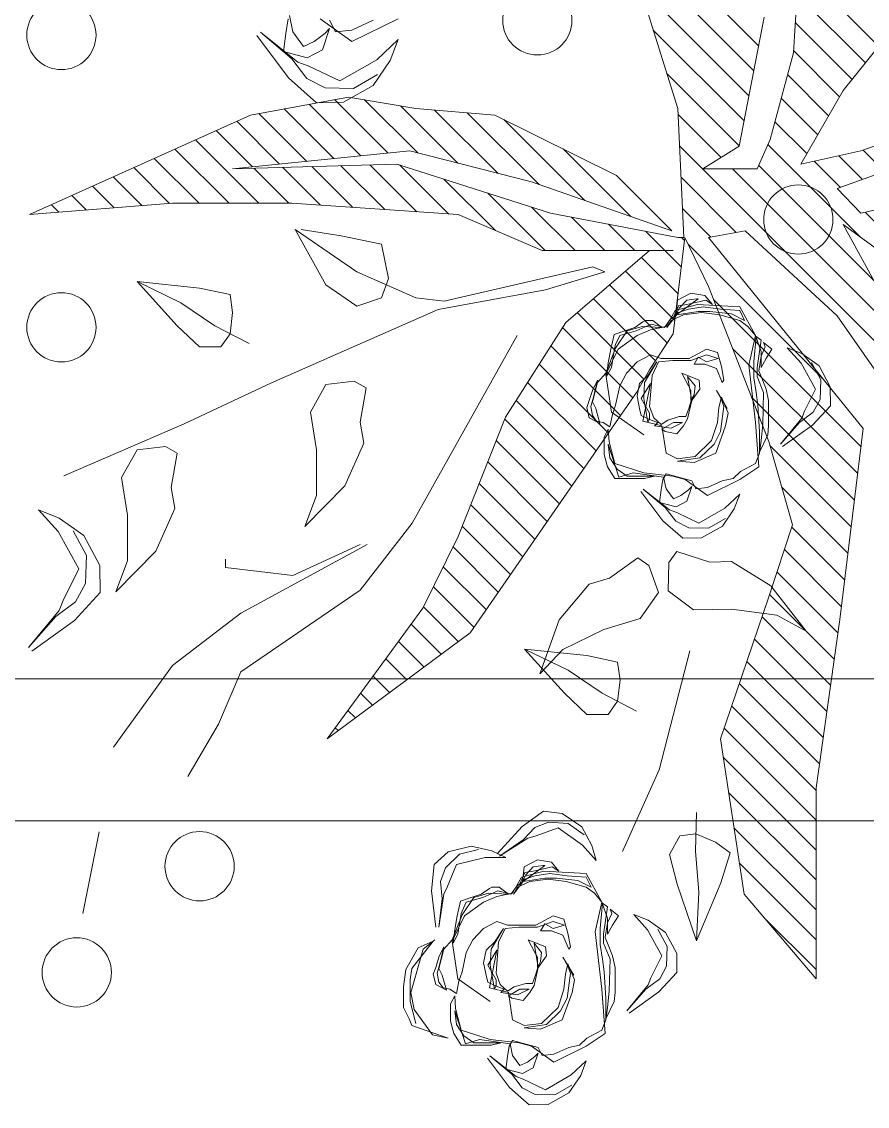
# Model space of a CAD drawing. Header units: millimetres. Extents: x -122165 to 59500, y -31598 to 53500.
# Drawn here: x 16798.2 to 17006.5, y 23929.6 to 24196.8 of the extents above; entities that cross this region are included whole.
import ezdxf

# ---------------------------------------------------------------- set-up
doc = ezdxf.new("R2010")
doc.units = ezdxf.units.MM
doc.header["$MEASUREMENT"] = 0
for name, color, linetype, lineweight in [('ARC_A_ R.C.C', 162, 'Continuous', 40), ('ARC_A_R.C.C. Hatch', 8, 'Continuous', 5), ('I_FUR', 7, 'Continuous', 18), ('Lan_Planter', 74, 'Continuous', 13)]:
    doc.layers.add(name, color=color, linetype=linetype, lineweight=lineweight)

# ---------------------------------------------------------------- blocks, each defined once
blk = doc.blocks.new('ARC$1$Existing Layout$0$col gf 180116')
at = {"layer": 'ARC_A_R.C.C. Hatch'}
h = blk.add_hatch(color=256, dxfattribs=at)
h.dxf.hatch_style = 1
h.paths.add_polyline_path([(201.73999, 26.78621), (202.64, 26.78621), (202.64, 26.48621), (201.73999, 26.48621)])
edge = h.paths.add_edge_path()
edge.add_line((216.33999, 22.98621), (216.13999, 22.98621))
edge.add_line((216.13999, 22.98621), (216.13999, 25.58621))
edge.add_line((216.13999, 25.58621), (218.33999, 25.58621))
edge.add_line((218.33999, 25.58621), (218.33999, 22.98621))
edge.add_line((218.33999, 22.98621), (218.03999, 22.98621))
h.paths.add_polyline_path([(207.13999, 25.88621), (207.43999, 25.88621), (207.43999, 26.78621), (207.13999, 26.78621)])
h.paths.add_polyline_path([(208.03999, 20.48621), (208.03999, 20.78621), (207.13999, 20.78621), (207.13999, 20.48621)])
h.paths.add_polyline_path([(202.63999, 32.78621), (202.63999, 32.48621), (201.73999, 32.48621), (201.73999, 32.78621)])
h.paths.add_polyline_path([(191.23999, 20.48621), (191.23999, 20.78621), (190.33999, 20.78621), (190.33999, 20.48621)])
h.paths.add_polyline_path([(184.03999, 20.48621), (184.03999, 20.78621), (183.13999, 20.78621), (183.13999, 20.48621)])
h.paths.add_polyline_path([(220.63999, 14.18621), (220.33999, 14.18621), (220.33999, 13.28621), (220.63999, 13.28621)])
h.paths.add_polyline_path([(220.63999, 20.48621), (220.63999, 20.78621), (219.73999, 20.78621), (219.73999, 20.48621)])
h.paths.add_polyline_path([(220.63999, 25.28621), (220.63999, 25.58621), (219.73999, 25.58621), (219.73999, 25.28621)])
h.paths.add_polyline_path([(220.63999, 32.78621), (220.63999, 32.48621), (219.73999, 32.48621), (219.73999, 32.78621)])
h.paths.add_polyline_path([(220.33999, 37.28621), (220.63999, 37.28621), (220.63999, 38.18621), (220.33999, 38.18621)])
h.paths.add_polyline_path([(201.13999, 43.28621), (201.43999, 43.28621), (201.43999, 44.18621), (201.13999, 44.18621)])
h.paths.add_polyline_path([(196.33999, 43.28621), (196.63999, 43.28621), (196.63999, 44.18621), (196.33999, 44.18621)])
h.paths.add_polyline_path([(190.33999, 43.28621), (190.63999, 43.28621), (190.63999, 44.18621), (190.33999, 44.18621)])
h.paths.add_polyline_path([(207.13999, 43.28621), (207.43999, 43.28621), (207.43999, 44.18621), (207.13999, 44.18621)])
h.paths.add_polyline_path([(220.63999, 56.78621), (220.33999, 56.78621), (220.33999, 55.88621), (220.63999, 55.88621)])
h.paths.add_polyline_path([(220.33999, 50.78621), (220.63999, 50.78621), (220.63999, 49.88621), (220.33999, 49.88621)])
h.paths.add_polyline_path([(226.33999, 50.78621), (226.63999, 50.78621), (226.63999, 49.88621), (226.33999, 49.88621)])
h.paths.add_polyline_path([(220.33999, 43.28621), (220.63999, 43.28621), (220.63999, 44.18621), (220.33999, 44.18621)])
h.paths.add_polyline_path([(232.63999, 44.18621), (232.63999, 43.88621), (231.73999, 43.88621), (231.73999, 44.18621)])
h.paths.add_polyline_path([(232.63999, 50.48621), (232.63999, 50.78621), (231.73999, 50.78621), (231.73999, 50.48621)])
h.paths.add_polyline_path([(232.63999, 55.88621), (232.63999, 56.18621), (231.73999, 56.18621), (231.73999, 55.88621)])
h.paths.add_polyline_path([(213.13999, 43.28621), (213.43999, 43.28621), (213.43999, 44.18621), (213.13999, 44.18621)])
h.paths.add_polyline_path([(226.63999, 7.88621), (226.63999, 8.18621), (225.73999, 8.18621), (225.73999, 7.88621)])
h.paths.add_polyline_path([(226.63999, 13.28621), (226.63999, 13.58621), (225.73999, 13.58621), (225.73999, 13.28621)])
h.paths.add_polyline_path([(201.73999, 20.78621), (201.73999, 20.48621), (202.63999, 20.48621), (202.63999, 20.78621)])
h.paths.add_polyline_path([(184.03999, 25.88621), (184.03999, 26.18621), (183.13999, 26.18621), (183.13999, 25.88621)])
h.paths.add_polyline_path([(183.13999, 14.18621), (183.13999, 13.88621), (184.03999, 13.88621), (184.03999, 14.18621)])
h.paths.add_polyline_path([(202.63999, 13.88621), (202.63999, 14.18621), (201.73999, 14.18621), (201.73999, 13.88621)])
h.paths.add_polyline_path([(196.33999, 13.28621), (196.63999, 13.28621), (196.63999, 14.18621), (196.33999, 14.18621)])
h.paths.add_polyline_path([(190.33999, 13.28621), (190.63999, 13.28621), (190.63999, 14.18621), (190.33999, 14.18621)])
h.paths.add_polyline_path([(196.33999, 25.88621), (196.63999, 25.88621), (196.63999, 26.78621), (196.33999, 26.78621)])
h.paths.add_polyline_path([(190.33999, 25.88621), (190.63999, 25.88621), (190.63999, 26.78621), (190.33999, 26.78621)])
h.paths.add_polyline_path([(214.03999, 13.28621), (214.03999, 13.58621), (213.13999, 13.58621), (213.13999, 13.28621)])
h.paths.add_polyline_path([(213.13999, 20.78621), (213.13999, 20.48621), (214.03999, 20.48621), (214.03999, 20.78621)])
h.paths.add_polyline_path([(213.43999, 26.78621), (213.13999, 26.78621), (213.13999, 25.88621), (213.43999, 25.88621)])
h.paths.add_polyline_path([(214.03999, 32.78621), (214.03999, 32.48621), (213.13999, 32.48621), (213.13999, 32.78621)])
h.paths.add_polyline_path([(214.03999, 7.88621), (214.03999, 8.18621), (213.13999, 8.18621), (213.13999, 7.88621)])
h.paths.add_polyline_path([(226.63999, 20.48621), (226.63999, 20.78621), (225.73999, 20.78621), (225.73999, 20.48621)])
h.paths.add_polyline_path([(226.63999, 25.28621), (226.63999, 25.58621), (225.73999, 25.58621), (225.73999, 25.28621)])
h.paths.add_polyline_path([(226.63999, 32.78621), (226.63999, 32.48621), (225.73999, 32.48621), (225.73999, 32.78621)])
h.paths.add_polyline_path([(226.63999, 37.28621), (226.63999, 37.58621), (225.73999, 37.58621), (225.73999, 37.28621)])
h.paths.add_polyline_path([(225.73999, 44.18621), (225.73999, 43.88621), (226.63999, 43.88621), (226.63999, 44.18621)])
h.paths.add_polyline_path([(226.63999, 56.78621), (226.33999, 56.78621), (226.33999, 55.88621), (226.63999, 55.88621)])
h.paths.add_polyline_path([(214.03999, 55.88621), (214.03999, 56.18621), (213.13999, 56.18621), (213.13999, 55.88621)])
h.paths.add_polyline_path([(213.13999, 37.28621), (213.43999, 37.28621), (213.43999, 38.18621), (213.13999, 38.18621)])
h.paths.add_polyline_path([(214.03999, 50.78621), (213.73999, 50.78621), (213.73999, 49.88621), (214.03999, 49.88621)])
h.paths.add_polyline_path([(207.13999, 37.28621), (207.43999, 37.28621), (207.43999, 38.18621), (207.13999, 38.18621)])
h.paths.add_polyline_path([(207.13999, 49.88621), (207.43999, 49.88621), (207.43999, 50.78621), (207.13999, 50.78621)])
h.paths.add_polyline_path([(183.13999, 50.18621), (183.13999, 49.88621), (184.03999, 49.88621), (184.03999, 50.18621)])
h.paths.add_polyline_path([(183.13999, 38.18621), (183.13999, 37.88621), (184.03999, 37.88621), (184.03999, 38.18621)])
h.paths.add_polyline_path([(201.73999, 37.58621), (201.73999, 37.28621), (202.63999, 37.28621), (202.63999, 37.58621)])
h.paths.add_polyline_path([(196.33999, 37.28621), (196.63999, 37.28621), (196.63999, 38.18621), (196.33999, 38.18621)])
h.paths.add_polyline_path([(190.33999, 37.28621), (190.63999, 37.28621), (190.63999, 38.18621), (190.33999, 38.18621)])
h.paths.add_polyline_path([(201.13999, 49.88621), (201.43999, 49.88621), (201.43999, 50.78621), (201.13999, 50.78621)])
h.paths.add_polyline_path([(196.33999, 49.88621), (196.63999, 49.88621), (196.63999, 50.78621), (196.33999, 50.78621)])
h.paths.add_polyline_path([(190.33999, 49.88621), (190.63999, 49.88621), (190.63999, 50.78621), (190.33999, 50.78621)])
h.paths.add_polyline_path([(220.63999, 8.18621), (220.33999, 8.18621), (220.33999, 7.28621), (220.63999, 7.28621)])
h.paths.add_polyline_path([(195.73999, 20.48621), (195.73999, 20.78621), (196.63999, 20.78621), (196.63999, 20.48621)])
h.paths.add_polyline_path([(183.13999, 43.58621), (183.13999, 43.28621), (184.03999, 43.28621), (184.03999, 43.58621)])
blk = doc.blocks.new('ARC')
at = {"layer": 'ARC_A_ R.C.C', "extrusion": (4.48937e-09, -4.26518e-20, 1), "xscale": 999.9941761349517, "yscale": 999.9941761349517, "zscale": 999.9941761349517}
blk.add_blockref('ARC$1$Existing Layout$0$col gf 180116', (-183138.93, -13286.14, -0.89), dxfattribs=at)
blk = doc.blocks.new('b-85')
at = {"color": 30, "true_color": 0xef731a}
for p, q in [((-280.13, 497.77), (-260.24, 470.01)), ((-277.85, 499.82), (-257.81, 482.2)), ((-253.83, 480.08), (-277.85, 499.82)), ((-188.4, 493.44), (-202.63, 480.59)), ((-193.82, 479.98), (-188.4, 493.44)), ((-257.81, 482.2), (-248.29, 469.37)), ((-247.29, 477.42), (-253.83, 480.08)), ((-202.63, 480.59), (-226.82, 467.33)), ((-205.21, 463.99), (-193.82, 479.98)), ((-226.82, 467.33), (-247.29, 477.42)), ((-260.24, 470.01), (-242.19, 453.45)), ((-248.29, 469.37), (-236.35, 463.01)), ((-218.15, 462.3), (-202.21, 470.97)), ((-450.62, 464.74), (-397.61, 454)), ((-236.35, 463.01), (-218.15, 462.3)), ((-224.7, 453.53), (-205.21, 463.99)), ((-242.19, 453.45), (-224.7, 453.53)), ((67.86, 355.84), (79.52, 292.19)), ((119.46, 351.6), (92.09, 331.18)), ((102.28, 324.97), (121.56, 349.36)), ((121.56, 349.36), (104.33, 328.99)), ((92.09, 331.18), (75.88, 312.82)), ((104.97, 319.03), (109.21, 334.37)), ((109.21, 334.37), (120.87, 332.83)), ((120.87, 332.83), (130.42, 331.3)), ((104.33, 328.99), (91.68, 319.23)), ((99.74, 318.38), (102.28, 324.97)), ((121.93, 328.23), (112.39, 321.33)), ((132.54, 330.53), (121.93, 328.23)), ((91.68, 319.23), (85.55, 307.17)), ((90.05, 297.72), (99.74, 318.38)), ((110.27, 309.06), (104.97, 319.03)), ((112.39, 321.33), (115.57, 314.43)), ((75.88, 312.82), (76.3, 295.33)), ((115.57, 314.43), (120.87, 307.53)), ((115.57, 289.89), (130.42, 310.59)), ((85.55, 307.17), (85.19, 288.95)), ((124.05, 304.46), (110.27, 309.06)), ((120.87, 307.53), (124.05, 304.46)), ((129.36, 304.46), (121.93, 300.62)), ((103.77, 273.79), (90.05, 297.72)), ((121.93, 300.62), (122.99, 289.89)), ((79.52, 292.19), (72.1, 248.48)), ((76.3, 295.33), (87.12, 276.04)), ((85.19, 288.95), (94.16, 273.19)), ((130.42, 259.98), (115.57, 289.89)), ((122.99, 289.89), (129.36, 276.08)), ((87.12, 276.04), (103.33, 264.96)), ((116.89, 259.81), (103.77, 273.79)), ((103.33, 264.96), (116.89, 259.81)), ((-518.91, 252.69), (-511.48, 256.45)), ((-511.48, 256.45), (-498.12, 256.45)), ((-498.12, 256.45), (-486.99, 254.84)), ((-486.99, 254.84), (-472.89, 246.79)), ((-531.52, 227.46), (-523.36, 251.08)), ((-512.97, 249.47), (-529.3, 237.66)), ((-523.36, 251.08), (-518.91, 252.69)), ((-507.77, 252.16), (-521.88, 248.4)), ((-501.84, 251.62), (-512.97, 249.47)), ((-493.67, 252.16), (-507.77, 252.16)), ((-473.63, 243.57), (-501.84, 251.62)), ((-486.25, 251.08), (-493.67, 252.16)), ((-468.44, 237.13), (-486.25, 251.08)), ((-472.89, 246.79), (-468.44, 237.13)), ((72.1, 248.48), (67.86, 197.09)), ((-467.69, 236.05), (-473.63, 243.57)), ((-529.3, 237.66), (-531.52, 227.46)), ((-500.35, 228.54), (-496.64, 235.52)), ((-495.16, 233.37), (-498.87, 230.68)), ((-496.64, 235.52), (-489.96, 237.13)), ((-489.22, 234.44), (-495.16, 233.37)), ((-486.25, 233.37), (-490.7, 231.22)), ((-489.96, 237.13), (-485.51, 235.52)), ((-483.28, 232.83), (-489.22, 234.44)), ((-473.63, 230.15), (-486.25, 233.37)), ((-485.51, 235.52), (-478.83, 233.37)), ((-472.15, 230.15), (-483.28, 232.83)), ((-478.83, 233.37), (-472.15, 230.15)), ((-459.53, 235.52), (-435.78, 238.2)), ((-459.53, 233.37), (-440.97, 231.22)), ((-438.01, 230.15), (-459.53, 233.37)), ((-435.78, 238.2), (-418.71, 236.59)), ((-418.71, 236.59), (-410.54, 227.46)), ((-520.39, 225.85), (-528.55, 223.7)), ((-509.26, 225.85), (-520.39, 225.85)), ((-504.06, 223.17), (-509.26, 225.85)), ((-499.61, 226.39), (-502.58, 222.09)), ((-490.7, 231.22), (-500.35, 228.54)), ((-498.87, 230.68), (-499.61, 226.39)), ((-467.69, 224.78), (-473.63, 230.15)), ((-440.97, 231.22), (-429.84, 232.29)), ((-433.55, 228), (-438.01, 230.15)), ((-418.71, 222.09), (-433.55, 228)), ((-429.84, 232.29), (-420.94, 229.07)), ((-420.94, 229.07), (-412.03, 219.95)), ((-410.54, 227.46), (-406.83, 212.43)), ((-528.55, 223.7), (-535.98, 218.87)), ((-535.98, 218.87), (-535.98, 212.43)), ((-513.71, 223.17), (-535.23, 216.19)), ((-532.27, 200.08), (-526.33, 218.87)), ((-530.04, 217.26), (-522.62, 222.09)), ((-526.33, 218.87), (-518.16, 221.02)), ((-522.62, 222.09), (-513.71, 223.17)), ((-518.16, 221.02), (-512.23, 222.63)), ((-512.23, 222.63), (-504.06, 223.17)), ((-507.77, 200.08), (-492.93, 221.02)), ((-502.58, 222.09), (-494.41, 220.48)), ((-494.41, 220.48), (-488.48, 218.34)), ((-492.93, 221.02), (-468.44, 224.78)), ((-488.48, 218.34), (-475.86, 215.65)), ((-469.92, 224.24), (-461.01, 223.17)), ((-463.98, 221.02), (-469.92, 224.24)), ((-468.44, 224.78), (-452.11, 216.73)), ((-451.37, 218.34), (-467.69, 224.78)), ((-450.62, 218.87), (-463.98, 221.02)), ((-461.01, 223.17), (-452.11, 221.56)), ((-452.11, 221.56), (-442.46, 219.41)), ((-440.23, 210.82), (-451.37, 218.34)), ((-449.14, 218.34), (-450.62, 218.87)), ((-443.2, 215.65), (-449.14, 218.34)), ((-442.46, 219.41), (-440.23, 212.43)), ((-414.26, 203.31), (-418.71, 222.09)), ((-412.03, 219.95), (-409.06, 207.6)), ((-535.98, 212.43), (-535.98, 199.55)), ((-535.23, 216.19), (-532.27, 207.06)), ((-534.49, 210.82), (-530.04, 217.26)), ((-475.86, 215.65), (-467.69, 211.36)), ((-467.69, 211.36), (-460.27, 204.38)), ((-452.11, 216.73), (-443.2, 204.38)), ((-440.23, 204.92), (-443.2, 215.65)), ((-440.23, 212.43), (-438.01, 205.99)), ((-406.83, 212.43), (-409.8, 199.01)), ((-532.27, 207.06), (-535.23, 187.2)), ((-534.49, 193.11), (-534.49, 210.82)), ((-490.7, 202.77), (-482.54, 204.38)), ((-482.54, 204.38), (-474.37, 202.77)), ((-460.27, 204.38), (-455.82, 195.79)), ((-443.2, 204.38), (-439.49, 195.79)), ((-437.26, 201.16), (-440.23, 210.82)), ((-435.78, 195.25), (-440.23, 204.92)), ((-438.01, 205.99), (-434.3, 200.62)), ((-544.39, 201.95), (-563.54, 187.65)), ((-556.41, 183.3), (-542.92, 200.38)), ((-542.92, 200.38), (-554.98, 186.12)), ((-535.98, 199.55), (-534.49, 193.11)), ((-534.49, 181.3), (-532.27, 200.08)), ((-498.87, 200.62), (-501.84, 188.27)), ((-484.02, 200.08), (-499.61, 197.4)), ((-499.61, 197.4), (-497.38, 196.33)), ((-474.37, 195.79), (-498.87, 200.62)), ((-498.12, 195.25), (-495.16, 201.69)), ((-495.16, 201.69), (-490.7, 202.77)), ((-493.67, 196.33), (-484.02, 201.69)), ((-484.02, 201.69), (-474.37, 195.79)), ((-473.63, 199.55), (-484.02, 200.08)), ((-474.37, 202.77), (-469.18, 197.4)), ((-460.27, 191.5), (-473.63, 199.55)), ((-469.18, 197.4), (-460.27, 191.5)), ((-438.01, 188.27), (-437.26, 201.16)), ((-434.3, 200.62), (-433.55, 199.01)), ((-433.55, 199.01), (-433.55, 194.18)), ((-414.26, 189.88), (-414.26, 203.31)), ((-409.8, 199.01), (-414.26, 189.88)), ((-503.32, 182.37), (-501.84, 193.11)), ((-501.84, 193.11), (-499.61, 190.96)), ((-496.64, 193.64), (-501.09, 188.81)), ((-499.61, 190.96), (-498.12, 195.25)), ((-497.38, 196.33), (-493.67, 196.33)), ((-489.22, 196.33), (-496.64, 193.64)), ((-469.18, 194.72), (-489.22, 196.33)), ((-460.27, 190.42), (-469.18, 194.72)), ((-459.53, 181.3), (-460.27, 190.42)), ((-455.82, 195.79), (-458.05, 188.81)), ((-439.49, 195.79), (-437.26, 185.59)), ((-438.01, 186.66), (-435.78, 195.25)), ((-433.55, 194.18), (-438.01, 188.27)), ((-413.39, 194.06), (-402.77, 178.7)), ((-401.62, 175.76), (-413.39, 194.06)), ((-411.77, 195.48), (-394.1, 179.39)), ((-563.54, 187.65), (-574.89, 174.8)), ((-554.98, 186.12), (-563.83, 179.28)), ((-558.19, 178.69), (-556.41, 183.3)), ((-554.53, 179.15), (-551.56, 189.88)), ((-551.56, 189.88), (-543.4, 188.81)), ((-542.66, 185.59), (-549.34, 180.76)), ((-543.4, 188.81), (-536.72, 187.74)), ((-535.23, 187.2), (-542.66, 185.59)), ((-533.01, 185.59), (-537.46, 168.95)), ((-536.72, 187.74), (-533.01, 185.59)), ((-519.65, 185.59), (-523.36, 178.07)), ((-501.84, 188.27), (-519.65, 185.59)), ((-507.03, 178.61), (-505.55, 186.13)), ((-505.55, 186.13), (-504.06, 188.27)), ((-504.06, 188.27), (-499.61, 180.76)), ((-501.09, 188.81), (-498.12, 184.52)), ((-498.12, 184.52), (-495.9, 177)), ((-458.05, 188.81), (-458.05, 170.56)), ((-432.81, 182.91), (-438.01, 186.66)), ((-438.01, 185.05), (-428.36, 177.54)), ((-433.55, 182.37), (-438.01, 185.05)), ((-437.26, 185.59), (-426.87, 179.68)), ((-563.83, 179.28), (-568.13, 170.84)), ((-564.98, 164.23), (-558.19, 178.69)), ((-550.82, 172.17), (-554.53, 179.15)), ((-549.34, 180.76), (-547.11, 175.93)), ((-536.72, 173.24), (-534.49, 181.3)), ((-525.59, 167.34), (-524.84, 178.07)), ((-524.84, 178.07), (-522.62, 163.58)), ((-523.36, 178.07), (-521.88, 166.8)), ((-501.84, 174.32), (-507.03, 178.61)), ((-499.61, 174.85), (-503.32, 182.37)), ((-499.61, 180.76), (-499.61, 174.85)), ((-495.9, 177), (-495.9, 172.71)), ((-459.53, 169.48), (-459.53, 181.3)), ((-429.84, 174.32), (-433.55, 182.37)), ((-419.45, 164.65), (-432.81, 182.91)), ((-431.33, 180.76), (-423.9, 177.54)), ((-429.84, 178.61), (-431.33, 180.76)), ((-429.84, 179.15), (-425.39, 177)), ((-420.19, 178.07), (-429.84, 179.15)), ((-427.62, 164.65), (-429.84, 178.61)), ((-428.36, 177.54), (-426.13, 171.1)), ((-426.87, 179.68), (-423.16, 165.19)), ((-425.39, 177), (-420.19, 172.17)), ((-423.9, 177.54), (-423.16, 172.17)), ((-415.74, 169.48), (-420.19, 178.07)), ((-402.77, 178.7), (-394.62, 171.03)), ((-394.1, 179.39), (-384.05, 165.49)), ((-574.89, 174.8), (-574.6, 162.56)), ((-568.13, 170.84), (-568.38, 158.09)), ((-541.17, 168.95), (-550.82, 172.17)), ((-547.11, 175.93), (-543.4, 171.1)), ((-547.11, 158.75), (-536.72, 173.24)), ((-543.4, 171.1), (-541.17, 168.95)), ((-497.38, 171.63), (-501.84, 174.32)), ((-485.51, 168.95), (-497.38, 171.63)), ((-495.9, 172.71), (-489.96, 170.56)), ((-489.96, 170.56), (-486.25, 169.48)), ((-486.25, 169.48), (-478.09, 163.58)), ((-469.92, 171.63), (-485.51, 168.95)), ((-485.51, 169.48), (-481.8, 167.34)), ((-478.83, 169.48), (-485.51, 169.48)), ((-475.86, 171.1), (-478.83, 169.48)), ((-467.69, 175.39), (-475.86, 171.1)), ((-475.86, 166.8), (-469.92, 171.63)), ((-472.15, 164.12), (-467.69, 175.39)), ((-455.82, 159.29), (-459.53, 169.48)), ((-458.05, 170.56), (-452.11, 159.29)), ((-428.36, 162.51), (-429.84, 174.32)), ((-426.13, 171.1), (-424.65, 161.43)), ((-423.16, 172.17), (-421.68, 166.26)), ((-420.19, 172.17), (-419.45, 165.73)), ((-417.22, 160.36), (-415.74, 169.48)), ((-400.3, 170.99), (-401.62, 175.76)), ((-394.95, 155.94), (-400.3, 170.99)), ((-394.62, 171.03), (-391.17, 162.21)), ((-574.6, 162.56), (-567.03, 149.06)), ((-555.37, 147.48), (-564.98, 164.23)), ((-537.46, 168.95), (-542.66, 166.26)), ((-542.66, 166.26), (-541.91, 158.75)), ((-519.65, 153.38), (-525.59, 167.34)), ((-522.62, 163.58), (-513.71, 154.45)), ((-521.88, 166.8), (-511.48, 156.06)), ((-481.8, 167.34), (-475.86, 166.8)), ((-478.09, 163.58), (-472.15, 164.12)), ((-461.76, 167.34), (-457.3, 164.65)), ((-461.76, 160.36), (-461.76, 167.34)), ((-457.3, 164.65), (-460.27, 159.29)), ((-429.84, 150.7), (-428.36, 162.51)), ((-427.62, 157.14), (-427.62, 164.65)), ((-423.16, 165.19), (-424.65, 137.81)), ((-421.68, 166.26), (-420.19, 159.82)), ((-419.45, 165.73), (-419.45, 164.65)), ((-391.17, 162.21), (-392.16, 149.5)), ((-384.05, 165.49), (-385.53, 153.34)), ((-568.38, 158.09), (-562.1, 147.06)), ((-536.72, 137.81), (-547.11, 158.75)), ((-541.91, 158.75), (-537.46, 149.09)), ((-511.48, 156.06), (-499.61, 152.31)), ((-464.73, 152.84), (-461.76, 160.36)), ((-460.27, 159.29), (-458.05, 151.77)), ((-458.05, 151.77), (-455.82, 159.29)), ((-452.11, 159.29), (-454.33, 152.31)), ((-429.1, 143.18), (-427.62, 157.14)), ((-424.65, 161.43), (-426.13, 150.16)), ((-423.16, 155.53), (-417.22, 160.36)), ((-420.19, 159.82), (-423.16, 155.53)), ((-406.14, 140.2), (-394.95, 155.94)), ((-567.03, 149.06), (-555.68, 141.3)), ((-537.46, 149.09), (-535.98, 142.11)), ((-501.84, 146.94), (-519.65, 153.38)), ((-513.71, 154.45), (-505.55, 150.16)), ((-505.55, 150.16), (-489.22, 148.01)), ((-499.61, 152.31), (-489.96, 151.23)), ((-483.28, 149.62), (-493.67, 145.33)), ((-478.83, 152.84), (-490.7, 145.86)), ((-489.96, 151.23), (-483.28, 149.62)), ((-489.22, 148.01), (-484.76, 149.62)), ((-484.76, 149.62), (-478.83, 152.84)), ((-473.63, 149.09), (-464.73, 152.84)), ((-472.15, 148.01), (-473.63, 149.09)), ((-463.24, 149.62), (-472.15, 148.01)), ((-454.33, 152.31), (-463.24, 149.62)), ((-433.55, 137.81), (-429.84, 150.7)), ((-426.13, 150.16), (-426.87, 137.81)), ((-392.16, 149.5), (-399.49, 139.13)), ((-385.53, 153.34), (-394.39, 140.64)), ((-555.68, 141.3), (-546.19, 137.69)), ((-546.19, 137.69), (-555.37, 147.48)), ((-535.98, 142.11), (-531.52, 137.28)), ((-493.67, 145.33), (-501.84, 146.94)), ((-433.55, 134.59), (-429.1, 143.18)), ((-103.75, 100.16), (-60.35, 143.56)), ((-528.55, 125.46), (-536.72, 137.81)), ((-531.52, 137.28), (-526.33, 127.61)), ((-424.65, 137.81), (-443.2, 127.61)), ((-437.26, 132.44), (-433.55, 137.81)), ((-426.87, 137.81), (-433.55, 134.59)), ((-416.23, 131.35), (-406.14, 140.2)), ((-406.43, 134.02), (-416.23, 131.35)), ((-394.39, 140.64), (-406.43, 134.02)), ((-132.43, 128.84), (-128.72, 135.82)), ((-128.72, 135.82), (-122.04, 137.43)), ((-121.3, 134.74), (-127.23, 133.67)), ((-122.04, 137.43), (-117.59, 135.82)), ((-115.36, 133.13), (-121.3, 134.74)), ((-117.59, 135.82), (-110.91, 133.67)), ((-499.61, 127.61), (-528.55, 125.46)), ((-526.33, 127.61), (-519.65, 124.93)), ((-462.5, 131.91), (-499.61, 127.61)), ((-480.31, 127.08), (-488.48, 126)), ((-470.66, 128.69), (-480.31, 127.08)), ((-460.27, 128.69), (-470.66, 128.69)), ((-443.2, 127.61), (-462.5, 131.91)), ((-443.94, 127.08), (-460.27, 128.69)), ((-453.59, 123.85), (-443.2, 127.61)), ((-446.17, 123.85), (-443.94, 127.08)), ((-443.2, 127.61), (-437.26, 132.44)), ((-122.78, 131.52), (-132.43, 128.84)), ((-130.95, 130.99), (-131.69, 126.69)), ((-127.23, 133.67), (-130.95, 130.99)), ((-118.33, 133.67), (-122.78, 131.52)), ((-105.71, 130.45), (-118.33, 133.67)), ((-104.23, 130.45), (-115.36, 133.13)), ((-110.91, 133.67), (-104.23, 130.45)), ((-99.77, 125.08), (-105.71, 130.45)), ((-91.72, 92.8), (-51.4, 133.11)), ((-519.65, 124.93), (-511.48, 123.85)), ((-518.91, 124.93), (-507.77, 119.56)), ((-505.55, 124.93), (-518.91, 124.93)), ((-511.48, 123.85), (-501.09, 122.78)), ((-488.48, 126), (-505.55, 124.93)), ((-501.09, 122.78), (-480.31, 122.24)), ((-485.51, 119.02), (-478.09, 120.63)), ((-480.31, 122.24), (-469.92, 126.54)), ((-478.09, 120.63), (-469.92, 123.85)), ((-469.92, 126.54), (-463.98, 126.54)), ((-469.92, 123.85), (-466.21, 125.46)), ((-466.21, 125.46), (-456.56, 123.85)), ((-463.98, 126.54), (-446.17, 123.85)), ((-463.98, 123.85), (-453.59, 123.85)), ((-458.05, 120.63), (-463.98, 123.85)), ((-452.11, 116.88), (-458.05, 120.63)), ((-456.56, 123.85), (-450.62, 121.17)), ((-447.65, 122.24), (-452.11, 116.88)), ((-450.62, 121.17), (-447.65, 122.24)), ((-160.63, 124.01), (-168.06, 119.18)), ((-145.79, 123.47), (-167.31, 116.49)), ((-162.12, 117.57), (-154.7, 122.4)), ((-152.47, 126.16), (-160.63, 124.01)), ((-158.41, 119.18), (-150.24, 121.32)), ((-154.7, 122.4), (-145.79, 123.47)), ((-141.34, 126.16), (-152.47, 126.16)), ((-150.24, 121.32), (-144.31, 122.93)), ((-144.31, 122.93), (-136.14, 123.47)), ((-136.14, 123.47), (-141.34, 126.16)), ((-139.85, 100.39), (-125.01, 121.32)), ((-131.69, 126.69), (-134.66, 122.4)), ((-134.66, 122.4), (-126.49, 120.79)), ((-126.49, 120.79), (-120.56, 118.64)), ((-125.01, 121.32), (-100.52, 125.08)), ((-102, 124.54), (-93.09, 123.47)), ((-96.06, 121.32), (-102, 124.54)), ((-100.52, 125.08), (-84.19, 117.03)), ((-83.44, 118.64), (-99.77, 125.08)), ((-82.7, 119.18), (-96.06, 121.32)), ((-93.09, 123.47), (-84.19, 121.86)), ((-84.19, 121.86), (-74.54, 119.71)), ((-80.01, 85.1), (-42.45, 122.66)), ((-507.77, 119.56), (-501.84, 119.02)), ((-501.84, 119.02), (-495.16, 119.02)), ((-495.16, 119.02), (-485.51, 119.02)), ((-357.32, 90.49), (-410.33, 114.27)), ((-168.06, 119.18), (-168.06, 112.73)), ((-168.06, 112.73), (-168.06, 99.85)), ((-167.31, 116.49), (-164.35, 107.37)), ((-166.57, 111.12), (-162.12, 117.57)), ((-164.35, 100.39), (-158.41, 119.18)), ((-120.56, 118.64), (-107.94, 115.96)), ((-107.94, 115.96), (-99.77, 111.66)), ((-84.19, 117.03), (-75.28, 104.68)), ((-72.31, 111.12), (-83.44, 118.64)), ((-81.22, 118.64), (-82.7, 119.18)), ((-75.28, 115.96), (-81.22, 118.64)), ((-72.31, 105.22), (-75.28, 115.96)), ((-74.54, 119.71), (-72.31, 112.73)), ((-72.31, 112.73), (-70.09, 106.29)), ((-515.34, 109.93), (-501.42, 90.5)), ((-513.75, 111.37), (-499.72, 99.04)), ((-496.94, 97.55), (-513.75, 111.37)), ((-451.14, 106.9), (-461.1, 97.91)), ((-454.92, 97.48), (-451.14, 106.9)), ((-164.35, 107.37), (-167.31, 87.5)), ((-166.57, 93.41), (-166.57, 111.12)), ((-99.77, 111.66), (-92.35, 104.68)), ((-69.34, 101.46), (-72.31, 111.12)), ((-70.09, 106.29), (-66.37, 100.92)), ((-499.72, 99.04), (-493.06, 90.05)), ((-176.46, 102.25), (-195.62, 87.96)), ((-188.49, 83.61), (-175, 100.68)), ((-175, 100.68), (-187.06, 86.42)), ((-168.06, 99.85), (-166.57, 93.41)), ((-166.57, 81.6), (-164.35, 100.39)), ((-130.95, 100.92), (-133.91, 88.58)), ((-116.1, 100.39), (-131.69, 97.7)), ((-106.45, 96.09), (-130.95, 100.92)), ((-130.2, 95.56), (-127.23, 102)), ((-127.23, 102), (-122.78, 103.07)), ((-125.75, 96.63), (-116.1, 102)), ((-122.78, 103.07), (-114.62, 104.68)), ((-116.1, 102), (-106.45, 96.09)), ((-105.71, 99.85), (-116.1, 100.39)), ((-114.62, 104.68), (-106.45, 103.07)), ((-97.55, 96.63), (-112.39, 105.07)), ((-106.45, 103.07), (-101.26, 97.7)), ((-92.35, 91.8), (-105.71, 99.85)), ((-92.35, 104.68), (-87.9, 96.09)), ((-75.28, 104.68), (-71.57, 96.09)), ((-67.86, 95.56), (-72.31, 105.22)), ((-70.09, 88.58), (-69.34, 101.46)), ((-66.37, 100.92), (-65.63, 99.31)), ((-65.63, 99.31), (-65.63, 94.48)), ((-492.36, 95.69), (-496.94, 97.55)), ((-478.03, 88.62), (-492.36, 95.69)), ((-461.1, 97.91), (-478.03, 88.62)), ((-462.9, 86.29), (-454.92, 97.48)), ((-135.4, 82.67), (-133.91, 93.41)), ((-133.91, 93.41), (-131.69, 91.26)), ((-128.72, 93.95), (-133.17, 89.11)), ((-131.69, 97.7), (-129.46, 96.63)), ((-131.69, 91.26), (-130.2, 95.56)), ((-129.46, 96.63), (-125.75, 96.63)), ((-121.3, 96.63), (-128.72, 93.95)), ((-101.26, 95.02), (-121.3, 96.63)), ((-101.26, 97.7), (-92.35, 91.8)), ((-92.35, 90.72), (-101.26, 95.02)), ((-74.22, 81.29), (-97.55, 96.63)), ((-87.9, 96.09), (-90.12, 89.11)), ((-71.57, 96.09), (-69.34, 85.89)), ((-70.09, 86.97), (-67.86, 95.56)), ((-65.63, 94.48), (-70.09, 88.58)), ((-501.42, 90.5), (-488.79, 78.91)), ((-493.06, 90.05), (-484.7, 85.6)), ((-484.7, 85.6), (-471.96, 85.11)), ((-476.54, 78.97), (-462.9, 86.29)), ((-471.96, 85.11), (-460.8, 91.18)), ((-195.62, 87.96), (-206.97, 75.1)), ((-187.06, 86.42), (-195.91, 79.59)), ((-186.61, 79.45), (-183.64, 90.19)), ((-183.64, 90.19), (-175.48, 89.11)), ((-174.74, 85.89), (-181.42, 81.06)), ((-175.48, 89.11), (-168.8, 88.04)), ((-167.31, 87.5), (-174.74, 85.89)), ((-165.09, 85.89), (-169.54, 69.25)), ((-168.8, 88.04), (-165.09, 85.89)), ((-151.73, 85.89), (-155.44, 78.38)), ((-133.91, 88.58), (-151.73, 85.89)), ((-139.11, 78.91), (-137.63, 86.43)), ((-137.63, 86.43), (-136.14, 88.58)), ((-136.14, 88.58), (-131.69, 81.06)), ((-133.17, 89.11), (-130.2, 84.82)), ((-130.2, 84.82), (-127.98, 77.3)), ((-91.61, 81.6), (-92.35, 90.72)), ((-90.12, 89.11), (-90.12, 70.86)), ((-64.89, 83.21), (-70.09, 86.97)), ((-70.09, 85.36), (-60.44, 77.84)), ((-65.63, 82.67), (-70.09, 85.36)), ((-69.34, 85.89), (-58.95, 79.99)), ((-488.79, 78.91), (-476.54, 78.97)), ((-468.26, 66.24), (-431.59, 78.67)), ((-431.59, 78.67), (-412.16, 83.68)), ((-412.16, 83.68), (-400.08, 77)), ((-195.91, 79.59), (-200.21, 71.15)), ((-197.06, 64.53), (-190.27, 78.99)), ((-190.27, 78.99), (-188.49, 83.61)), ((-182.9, 72.47), (-186.61, 79.45)), ((-181.42, 81.06), (-179.19, 76.23)), ((-168.8, 73.55), (-166.57, 81.6)), ((-157.67, 67.64), (-156.92, 78.38)), ((-156.92, 78.38), (-154.7, 63.88)), ((-155.44, 78.38), (-153.95, 67.1)), ((-133.91, 74.62), (-139.11, 78.91)), ((-131.69, 75.16), (-135.4, 82.67)), ((-131.69, 81.06), (-131.69, 75.16)), ((-91.61, 69.79), (-91.61, 81.6)), ((-61.92, 74.62), (-65.63, 82.67)), ((-51.53, 64.96), (-64.89, 83.21)), ((-63.41, 81.06), (-55.98, 77.84)), ((-61.92, 78.91), (-63.41, 81.06)), ((-61.92, 79.45), (-57.47, 77.3)), ((-52.27, 78.38), (-61.92, 79.45)), ((-59.69, 64.96), (-61.92, 78.91)), ((-60.44, 77.84), (-58.21, 71.4)), ((-58.95, 79.99), (-55.24, 65.49)), ((-55.98, 77.84), (-55.24, 72.47)), ((-47.82, 69.79), (-52.27, 78.38)), ((-400.08, 77), (-398.82, 66.61)), ((-206.97, 75.1), (-206.68, 62.86)), ((-200.21, 71.15), (-200.46, 58.4)), ((-173.25, 69.25), (-182.9, 72.47)), ((-179.19, 76.23), (-175.48, 71.4)), ((-179.19, 59.05), (-168.8, 73.55)), ((-175.48, 71.4), (-173.25, 69.25)), ((-129.46, 71.94), (-133.91, 74.62)), ((-117.59, 69.25), (-129.46, 71.94)), ((-127.98, 77.3), (-127.98, 73.01)), ((-127.98, 73.01), (-122.04, 70.86)), ((-122.04, 70.86), (-118.33, 69.79)), ((-102, 71.94), (-117.59, 69.25)), ((-107.94, 71.4), (-110.91, 69.79)), ((-99.77, 75.69), (-107.94, 71.4)), ((-107.94, 67.1), (-102, 71.94)), ((-104.23, 64.42), (-99.77, 75.69)), ((-90.12, 70.86), (-84.19, 59.59)), ((-60.44, 62.81), (-61.92, 74.62)), ((-58.21, 71.4), (-56.73, 61.74)), ((-57.47, 77.3), (-52.27, 72.47)), ((-55.24, 72.47), (-53.76, 66.57)), ((-52.27, 72.47), (-51.53, 66.03)), ((-430.64, 50.28), (-468.26, 66.24)), ((-436.76, 64.57), (-468.26, 66.24)), ((-410.11, 66.79), (-436.76, 64.57)), ((-385, 66.23), (-410.11, 66.79)), ((-398.82, 66.61), (-404.15, 53.8)), ((-187.45, 47.78), (-197.06, 64.53)), ((-169.54, 69.25), (-174.74, 66.57)), ((-174.74, 66.57), (-173.99, 59.05)), ((-151.73, 53.68), (-157.67, 67.64)), ((-154.7, 63.88), (-145.79, 54.76)), ((-153.95, 67.1), (-143.56, 56.37)), ((-118.33, 69.79), (-110.16, 63.88)), ((-117.59, 69.79), (-113.88, 67.64)), ((-110.91, 69.79), (-117.59, 69.79)), ((-113.88, 67.64), (-107.94, 67.1)), ((-110.16, 63.88), (-104.23, 64.42)), ((-93.84, 67.64), (-89.38, 64.96)), ((-93.84, 60.66), (-93.84, 67.64)), ((-89.38, 64.96), (-92.35, 59.59)), ((-87.9, 59.59), (-91.61, 69.79)), ((-59.69, 57.44), (-59.69, 64.96)), ((-55.24, 65.49), (-56.73, 38.11)), ((-53.76, 66.57), (-52.27, 60.12)), ((-51.53, 66.03), (-51.53, 64.96)), ((-49.3, 60.66), (-47.82, 69.79)), ((-206.68, 62.86), (-199.11, 49.36)), ((-200.46, 58.4), (-194.18, 47.36)), ((-168.8, 38.11), (-179.19, 59.05)), ((-173.99, 59.05), (-169.54, 49.39)), ((-144.2, 19.17), (-43.47, 58.28)), ((-143.56, 56.37), (-131.69, 52.61)), ((-96.8, 53.15), (-93.84, 60.66)), ((-92.35, 59.59), (-90.12, 52.07)), ((-90.12, 52.07), (-87.9, 59.59)), ((-84.19, 59.59), (-86.41, 52.61)), ((-61.92, 51), (-60.44, 62.81)), ((-61.18, 43.48), (-59.69, 57.44)), ((-56.73, 61.74), (-58.21, 50.46)), ((-55.24, 55.83), (-49.3, 60.66)), ((-52.27, 60.12), (-55.24, 55.83)), ((-411.14, 44.34), (-430.64, 50.28)), ((-404.15, 53.8), (-411.14, 44.34)), ((-199.11, 49.36), (-187.76, 41.6)), ((-169.54, 49.39), (-168.06, 42.41)), ((-133.91, 47.24), (-151.73, 53.68)), ((-145.79, 54.76), (-137.63, 50.46)), ((-137.63, 50.46), (-121.3, 48.31)), ((-131.69, 52.61), (-122.04, 51.54)), ((-115.36, 49.93), (-125.75, 45.63)), ((-110.91, 53.15), (-122.78, 46.17)), ((-122.04, 51.54), (-115.36, 49.93)), ((-121.3, 48.31), (-116.84, 49.93)), ((-116.84, 49.93), (-110.91, 53.15)), ((-105.71, 49.39), (-96.8, 53.15)), ((-104.23, 48.31), (-105.71, 49.39)), ((-95.32, 49.93), (-104.23, 48.31)), ((-86.41, 52.61), (-95.32, 49.93)), ((-65.63, 38.11), (-61.92, 51)), ((-58.21, 50.46), (-58.95, 38.11)), ((-178.27, 37.99), (-187.45, 47.78)), ((-168.06, 42.41), (-163.6, 37.58)), ((-125.75, 45.63), (-133.91, 47.24)), ((-65.63, 34.89), (-61.18, 43.48)), ((-187.76, 41.6), (-178.27, 37.99)), ((-160.63, 25.77), (-168.8, 38.11)), ((-163.6, 37.58), (-158.41, 27.92)), ((-56.73, 38.11), (-75.28, 27.92)), ((-69.34, 32.75), (-65.63, 38.11)), ((-58.95, 38.11), (-65.63, 34.89)), ((-94.58, 32.21), (-131.69, 27.92)), ((-102.74, 28.99), (-112.39, 27.38)), ((-92.35, 28.99), (-102.74, 28.99)), ((-75.28, 27.92), (-94.58, 32.21)), ((-76.02, 27.38), (-92.35, 28.99)), ((-75.28, 27.92), (-69.34, 32.75)), ((-131.69, 27.92), (-160.63, 25.77)), ((-158.41, 27.92), (-151.73, 25.23)), ((-151.73, 25.23), (-143.56, 24.16)), ((-150.99, 25.23), (-139.85, 19.86)), ((-137.63, 25.23), (-150.99, 25.23)), ((-143.56, 24.16), (-133.17, 23.08)), ((-120.56, 26.3), (-137.63, 25.23)), ((-133.17, 23.08), (-112.39, 22.55)), ((-112.39, 27.38), (-120.56, 26.3)), ((-112.39, 22.55), (-102, 26.84)), ((-110.16, 20.94), (-102, 24.16)), ((-102, 26.84), (-96.06, 26.84)), ((-102, 24.16), (-98.29, 25.77)), ((-98.29, 25.77), (-88.64, 24.16)), ((-96.06, 26.84), (-78.25, 24.16)), ((-96.06, 24.16), (-85.67, 24.16)), ((-90.12, 20.94), (-96.06, 24.16)), ((-88.64, 24.16), (-82.7, 21.47)), ((-85.67, 24.16), (-75.28, 27.92)), ((-79.73, 22.55), (-84.19, 17.18)), ((-82.7, 21.47), (-79.73, 22.55)), ((-78.25, 24.16), (-76.02, 27.38)), ((-198.27, 3.83), (-144.2, 19.17)), ((-139.85, 19.86), (-133.91, 19.33)), ((-133.91, 19.33), (-127.23, 19.33)), ((-127.23, 19.33), (-117.59, 19.33)), ((-117.59, 19.33), (-110.16, 20.94)), ((-84.19, 17.18), (-90.12, 20.94)), ((-147.42, 10.23), (-133.5, -9.19)), ((-145.83, 11.67), (-131.8, -0.66)), ((-129.01, -2.15), (-145.83, 11.67)), ((-83.21, 7.21), (-93.18, -1.79)), ((-87, -2.21), (-83.21, 7.21)), ((-131.8, -0.66), (-125.14, -9.64)), ((-124.44, -4.01), (-129.01, -2.15)), ((-110.11, -11.07), (-124.44, -4.01)), ((-93.18, -1.79), (-110.11, -11.07)), ((-94.98, -13.41), (-87, -2.21)), ((-133.5, -9.19), (-120.86, -20.79)), ((-125.14, -9.64), (-116.78, -14.1)), ((-108.62, -20.73), (-94.98, -13.41)), ((-104.04, -14.59), (-92.88, -8.52)), ((-120.86, -20.79), (-108.62, -20.73)), ((-116.78, -14.1), (-104.04, -14.59))]:
    blk.add_line(p, q, dxfattribs=at)
at = {"color": 97, "true_color": 0x446a2a}
for p, q in [((3.18, 499.25), (67.86, 355.84)), ((10.6, 406.46), (3.18, 499.25)), ((3.27, 498.14), (3.55, 498.43)), ((4.71, 480.18), (9.58, 485.06)), ((-166.47, 477.01), (-132.54, 398.79)), ((6.14, 462.22), (15.61, 471.69)), ((7.58, 444.26), (21.64, 458.32)), ((-289.46, 406.46), (-342.47, 444.8)), ((9.02, 426.3), (27.67, 444.95)), ((-241.75, 443.27), (-215.24, 417.19)), ((-221.6, 435.6), (-241.75, 443.27)), ((-167.53, 439.43), (-191.91, 435.6)), ((-149.5, 429.46), (-167.53, 439.43)), ((-191.91, 435.6), (-221.6, 435.6)), ((10.45, 408.34), (33.7, 431.58)), ((-147.38, 411.06), (-149.5, 429.46)), ((-40.29, 429.46), (-68.92, 403.39)), ((-54.07, 401.09), (-40.29, 429.46)), ((-44.53, 388.82), (-40.29, 429.46)), ((-215.24, 417.19), (-187.67, 404.92)), ((10.6, 389.09), (39.73, 418.22)), ((-151.62, 403.39), (-147.38, 411.06)), ((-255.53, 361.98), (-289.46, 406.46)), ((-187.67, 404.92), (-173.89, 407.22)), ((-173.89, 407.22), (-151.62, 403.39)), ((-68.92, 403.39), (-82.7, 388.82)), ((10.6, 329), (10.6, 406.46)), ((10.6, 369.69), (45.76, 404.85)), ((-327.63, 376.55), (-361.56, 396.49)), ((-132.54, 398.79), (-106.03, 342.04)), ((-68.92, 378.85), (-54.07, 401.09)), ((-82.7, 388.82), (-82.7, 375.01)), ((-48.77, 368.88), (-44.53, 388.82)), ((10.6, 350.3), (51.79, 391.48)), ((-293.7, 361.98), (-327.63, 376.55)), ((-82.7, 375.01), (-74.22, 368.88)), ((-80.58, 356.61), (-68.92, 378.85)), ((34.17, 354.47), (57.82, 378.11)), ((-231.14, 328.23), (-225.84, 371.95)), ((-225.84, 371.95), (-220.54, 371.95)), ((-74.22, 368.88), (-60.44, 367.35)), ((-60.44, 367.35), (-48.77, 368.88)), ((32.87, 367.35), (36.05, 260.75)), ((44.53, 252.31), (32.87, 367.35)), ((-240.69, 284.52), (-293.7, 361.98)), ((-211, 279.92), (-255.53, 361.98)), ((35.96, 336.86), (63.84, 364.74)), ((10.6, 330.9), (33.28, 353.57)), ((37.75, 319.25), (68.86, 350.36)), ((-106.03, 342.04), (-58.32, 233.9)), ((9.31, 310.21), (33.84, 334.74)), ((39.53, 301.63), (71.87, 333.97)), ((-211, 284.52), (-231.14, 328.23)), ((-6.36, 326.7), (-42.41, 306.76)), ((-33.93, 286.82), (-6.36, 326.7)), ((3.18, 220.87), (10.6, 329)), ((-199.33, 320.56), (-172.83, 294.49)), ((-179.19, 312.9), (-199.33, 320.56)), ((-10.6, 296.79), (-6.36, 322.87)), ((41.32, 284.02), (74.87, 317.57)), ((-149.5, 312.9), (-179.19, 312.9)), ((-125.11, 316.73), (-149.5, 312.9)), ((-107.09, 306.76), (-125.11, 316.73)), ((7.88, 289.38), (34.4, 315.9)), ((-337.17, 305.99), (-252.35, 243.87)), ((-268.25, 213.2), (-337.17, 305.99)), ((-104.97, 288.35), (-107.09, 306.76)), ((-42.41, 306.76), (-56.2, 286.82)), ((-331.84, 298.82), (-329.95, 300.71)), ((-15.9, 270.72), (-10.6, 296.79)), ((6.45, 268.56), (34.97, 297.07)), ((43.1, 266.41), (77.87, 301.18)), ((-323.57, 287.68), (-318.75, 292.51)), ((-172.83, 294.49), (-145.26, 282.22)), ((-315.31, 276.55), (-307.56, 284.31)), ((-197.21, 250.78), (-240.69, 284.52)), ((-145.26, 282.22), (-131.48, 284.52)), ((-131.48, 284.52), (-109.21, 280.69)), ((-109.21, 280.69), (-104.97, 288.35)), ((-56.2, 286.82), (-50.89, 270.72)), ((-50.89, 248.48), (-33.93, 286.82)), ((-307.04, 265.42), (-296.36, 276.1)), ((5.02, 247.73), (35.53, 278.23)), ((43.21, 247.12), (77.73, 281.64)), ((-298.77, 254.29), (-285.16, 267.9)), ((-50.89, 270.72), (-38.17, 266.11)), ((-38.17, 266.11), (-15.9, 270.72)), ((36.05, 260.75), (4.24, 161.05)), ((-290.51, 243.16), (-273.96, 259.7)), ((3.6, 226.9), (35.4, 258.71)), ((36.57, 221.08), (73.76, 258.27)), ((-282.24, 232.03), (-262.77, 251.5)), ((-75.28, 182.52), (-197.21, 250.78)), ((-53.01, 230.07), (-50.89, 248.48)), ((24.39, 173.32), (44.53, 252.31)), ((-273.97, 220.9), (-251.45, 243.43)), ((-252.35, 243.87), (-205.7, 220.87)), ((-264.73, 210.75), (-238.45, 237.02)), ((-58.32, 233.9), (-45.59, 164.12)), ((29.93, 195.04), (71.09, 236.2)), ((-253.27, 202.81), (-225.46, 230.62)), ((-30.75, 133.44), (-53.01, 230.07)), ((-7.14, 196.76), (26.31, 230.22)), ((-241.82, 194.86), (-212.47, 224.21)), ((-205.7, 220.87), (-128.3, 190.19)), ((-20.15, 166.42), (3.18, 220.87)), ((-112.39, 105.07), (-268.25, 213.2)), ((-230.37, 186.91), (-199.05, 218.23)), ((-218.92, 178.97), (-185.16, 212.73)), ((22.67, 168.38), (69.34, 215.06)), ((-207.46, 171.02), (-171.27, 207.22)), ((-196.01, 163.08), (-157.37, 201.72)), ((-20.15, 164.37), (17.22, 201.73)), ((-184.56, 155.13), (-143.48, 196.21)), ((-173.11, 147.19), (-129.59, 190.7)), ((-128.3, 190.19), (-66.8, 151.08)), ((12.29, 138.61), (64.98, 191.3)), ((67.86, 197.09), (28.63, 118.1)), ((112.87, 25.82), (278.58, 191.53)), ((-161.65, 139.24), (-117.54, 183.35)), ((-278.86, 177.92), (-307.48, 151.85)), ((-292.64, 149.55), (-278.86, 177.92)), ((-283.1, 137.28), (-278.86, 177.92)), ((-150.2, 131.3), (-105.69, 175.81)), ((-20.15, 144.97), (8.13, 173.25)), ((-7.42, 82.06), (24.39, 173.32)), ((-294.91, 167.81), (-259.87, 155.38)), ((-279.2, 153.05), (-294.91, 167.81)), ((-138.75, 123.35), (-93.83, 168.27)), ((-45.59, 164.12), (-33.93, 125.77)), ((-20.15, 81.29), (-20.15, 166.42)), ((-259.87, 155.38), (-236.77, 135.95)), ((-127.3, 115.41), (-81.97, 160.73)), ((4.24, 161.05), (-11.66, 78.22)), ((-307.48, 151.85), (-321.27, 137.28)), ((-307.48, 127.31), (-292.64, 149.55)), ((-266.22, 126.35), (-279.2, 153.05)), ((-115.84, 107.46), (-70.12, 153.19)), ((-66.8, 151.08), (-20.15, 96.63)), ((1.91, 108.83), (45.84, 152.76)), ((-20.15, 125.57), (1.61, 147.32)), ((-321.27, 137.28), (-321.27, 123.47)), ((-287.34, 117.34), (-283.1, 137.28)), ((-236.77, 135.95), (-232.82, 122.55)), ((-319.15, 105.07), (-307.48, 127.31)), ((-33.93, 125.77), (-30.75, 133.44)), ((-321.27, 123.47), (-312.79, 117.34)), ((-259, 102.74), (-266.22, 126.35)), ((-232.82, 122.55), (-219.63, 104.2)), ((-20.15, 106.17), (-3, 123.31)), ((96.6, 28.95), (188.9, 121.24)), ((-312.79, 117.34), (-299, 115.8)), ((-299, 115.8), (-287.34, 117.34)), ((28.63, 118.1), (-7.42, 82.06)), ((-65.49, 80.22), (-33.5, 112.22)), ((80.33, 32.07), (154.63, 106.37)), ((-242.15, 90.89), (-259, 102.74)), ((-219.63, 104.2), (-224.67, 97.04)), ((-48.22, 78.1), (-24.55, 101.77)), ((-20.15, 86.78), (-7.61, 99.31)), ((-224.67, 97.04), (-242.15, 90.89)), ((-20.15, 96.63), (-20.15, 81.29)), ((64.06, 35.2), (123.06, 94.2)), ((72.1, 78.22), (135.72, 98.16)), ((-279.92, 70.55), (-357.32, 90.49)), ((-241.14, 84.57), (-253.44, 68.05)), ((-222.61, 84.2), (-241.14, 84.57)), ((-30.94, 75.99), (-20.15, 86.78)), ((47.79, 38.33), (94.81, 85.34)), ((-215.58, 78.96), (-222.61, 84.2)), ((-222.38, 57.41), (-215.58, 78.96)), ((-11.66, 73.62), (-74.22, 81.29)), ((-11.66, 74.39), (72.1, 78.22)), ((-11.66, 78.22), (-11.66, 74.39)), ((40.29, 50.23), (68.11, 78.04)), ((-203.28, -173.95), (47.78, 77.11)), ((-104.09, -16.56), (-15.98, 71.54)), ((-43.47, 58.28), (-11.66, 73.62)), ((-13.66, 73.87), (-11.66, 75.86)), ((-11.39, 56.74), (7.12, 75.25)), ((-8.45, 40.28), (27.45, 76.18)), ((-253.44, 68.05), (-252.92, 43.37)), ((-221.95, 43.45), (-222.38, 57.41)), ((-11.66, 58.28), (-135.72, -42.18)), ((-7.42, 34.51), (-11.66, 58.28)), ((32.87, 62.12), (32.87, 26.84)), ((47.71, 38.35), (32.87, 62.12)), ((-437.9, 35.28), (-337.17, 50.62)), ((-337.17, 50.62), (-244.93, 19.17)), ((-147.63, -40.71), (-51.91, 55.01)), ((-428.79, -11.5), (-371.97, 45.32)), ((-409.39, -11.5), (-349.08, 48.8)), ((-389.99, -11.5), (-330.24, 48.25)), ((-370.59, -11.5), (-315.77, 43.32)), ((-252.92, 43.37), (-256.91, 13.95)), ((-237.81, 17.78), (-221.95, 43.45)), ((-177.39, -167.46), (32.87, 42.8)), ((-164.89, -38.57), (-83.63, 42.69)), ((-493.04, -11.5), (-437.9, 35.28)), ((-467.58, -11.5), (-417.73, 38.35)), ((-448.18, -11.5), (-394.85, 41.83)), ((-353.39, -13.69), (-301.3, 38.39)), ((131.48, 22.24), (47.71, 38.35)), ((-336.38, -16.08), (-286.84, 33.46)), ((-319.37, -18.47), (-272.37, 28.53)), ((-182.15, -36.44), (-115.34, 30.38)), ((-62.56, -25.31), (-7.42, 34.51)), ((-486.98, -11.5), (-453.07, 22.4)), ((-302.36, -20.86), (-257.9, 23.6)), ((-39.59, -49.05), (35.25, 25.79)), ((32.87, 26.84), (51.95, 18.41)), ((-285.35, -23.25), (-243.42, 18.68)), ((-267.21, -4.99), (-237.81, 17.78)), ((-244.93, 19.17), (-198.27, 3.83)), ((-199.42, -34.3), (-146.63, 18.48)), ((-11.28, -40.14), (48.7, 19.84)), ((42.81, -5.45), (63.51, 15.25)), ((51.95, 18.41), (108.15, 3.07)), ((-268.34, -25.64), (-228.83, 13.88)), ((-256.91, 13.95), (-267.21, -4.99)), ((-251.21, -27.9), (-214.23, 9.08)), ((-216.68, -32.17), (-173.71, 10.8)), ((55.1, -12.56), (78.75, 11.09)), ((-233.94, -30.03), (-199.63, 4.28)), ((67.39, -19.67), (93.99, 6.93)), ((79.68, -26.78), (109.45, 2.99)), ((90.95, -34.9), (127.78, 1.93)), ((101.72, -43.53), (146.12, 0.87)), ((108.15, 3.07), (187.67, -1.53)), ((36.05, -1.53), (44.53, -40.65)), ((83.76, -29.14), (36.05, -1.53)), ((112.5, -52.15), (164.46, -0.19)), ((-368.98, -11.5), (-493.04, -11.5)), ((-259.77, -26.84), (-368.98, -11.5)), ((20.89, -27.37), (37.95, -10.31)), ((-135.72, -42.18), (-259.77, -26.84)), ((-118.75, -64.42), (-62.56, -25.31)), ((20.15, -25.31), (4.24, -40.65)), ((32.87, -60.59), (20.15, -25.31)), ((26.03, -41.63), (41.41, -26.25)), ((-3.18, -29.14), (-46.65, -52.92)), ((-46.65, -88.19), (-3.18, -29.14)), ((143.14, -76.69), (83.76, -29.14)), ((4.24, -40.65), (12.72, -80.52)), ((31.17, -55.88), (45.03, -42.02)), ((44.53, -40.65), (56.2, -72.86)), ((-51.84, -100.1), (4.83, -43.43))]:
    blk.add_line(p, q, dxfattribs=at)
for centre in [(-69.98, 478.55), (119.81, 478.55), (-488.79, 468.58), (-419.88, 388.82), (0, 0)]:
    blk.add_circle(centre, 22.48, dxfattribs=at)
at = {"color": 30, "true_color": 0xef731a}
blk.add_circle((129.36, 169.48), 22.48, dxfattribs=at)
blk = doc.blocks.new('ARC$0$Existing Layout$0$col gf 180116')
at = {"true_color": 0x3d3dff}
h = blk.add_hatch(color=160, dxfattribs=at)
h.dxf.hatch_style = 1
h.paths.add_polyline_path([(201.73999, 26.78621), (202.64, 26.78621), (202.64, 26.48621), (201.73999, 26.48621)])
edge = h.paths.add_edge_path()
edge.add_line((216.33999, 22.98621), (216.13999, 22.98621))
edge.add_line((216.13999, 22.98621), (216.13999, 25.58621))
edge.add_line((216.13999, 25.58621), (218.33999, 25.58621))
edge.add_line((218.33999, 25.58621), (218.33999, 22.98621))
edge.add_line((218.33999, 22.98621), (218.03999, 22.98621))
h.paths.add_polyline_path([(207.13999, 25.88621), (207.43999, 25.88621), (207.43999, 26.78621), (207.13999, 26.78621)])
h.paths.add_polyline_path([(208.03999, 20.48621), (208.03999, 20.78621), (207.13999, 20.78621), (207.13999, 20.48621)])
h.paths.add_polyline_path([(202.63999, 32.78621), (202.63999, 32.48621), (201.73999, 32.48621), (201.73999, 32.78621)])
h.paths.add_polyline_path([(191.23999, 20.48621), (191.23999, 20.78621), (190.33999, 20.78621), (190.33999, 20.48621)])
h.paths.add_polyline_path([(184.03999, 20.48621), (184.03999, 20.78621), (183.13999, 20.78621), (183.13999, 20.48621)])
h.paths.add_polyline_path([(220.63999, 14.18621), (220.33999, 14.18621), (220.33999, 13.28621), (220.63999, 13.28621)])
h.paths.add_polyline_path([(220.63999, 20.48621), (220.63999, 20.78621), (219.73999, 20.78621), (219.73999, 20.48621)])
h.paths.add_polyline_path([(220.63999, 25.28621), (220.63999, 25.58621), (219.73999, 25.58621), (219.73999, 25.28621)])
h.paths.add_polyline_path([(220.63999, 32.78621), (220.63999, 32.48621), (219.73999, 32.48621), (219.73999, 32.78621)])
h.paths.add_polyline_path([(220.33999, 37.28621), (220.63999, 37.28621), (220.63999, 38.18621), (220.33999, 38.18621)])
h.paths.add_polyline_path([(201.13999, 43.28621), (201.43999, 43.28621), (201.43999, 44.18621), (201.13999, 44.18621)])
h.paths.add_polyline_path([(196.33999, 43.28621), (196.63999, 43.28621), (196.63999, 44.18621), (196.33999, 44.18621)])
h.paths.add_polyline_path([(190.33999, 43.28621), (190.63999, 43.28621), (190.63999, 44.18621), (190.33999, 44.18621)])
h.paths.add_polyline_path([(207.13999, 43.28621), (207.43999, 43.28621), (207.43999, 44.18621), (207.13999, 44.18621)])
h.paths.add_polyline_path([(220.63999, 56.78621), (220.33999, 56.78621), (220.33999, 55.88621), (220.63999, 55.88621)])
h.paths.add_polyline_path([(220.33999, 50.78621), (220.63999, 50.78621), (220.63999, 49.88621), (220.33999, 49.88621)])
h.paths.add_polyline_path([(226.33999, 50.78621), (226.63999, 50.78621), (226.63999, 49.88621), (226.33999, 49.88621)])
h.paths.add_polyline_path([(220.33999, 43.28621), (220.63999, 43.28621), (220.63999, 44.18621), (220.33999, 44.18621)])
h.paths.add_polyline_path([(232.63999, 44.18621), (232.63999, 43.88621), (231.73999, 43.88621), (231.73999, 44.18621)])
h.paths.add_polyline_path([(232.63999, 50.48621), (232.63999, 50.78621), (231.73999, 50.78621), (231.73999, 50.48621)])
h.paths.add_polyline_path([(232.63999, 55.88621), (232.63999, 56.18621), (231.73999, 56.18621), (231.73999, 55.88621)])
h.paths.add_polyline_path([(213.13999, 43.28621), (213.43999, 43.28621), (213.43999, 44.18621), (213.13999, 44.18621)])
h.paths.add_polyline_path([(226.63999, 7.88621), (226.63999, 8.18621), (225.73999, 8.18621), (225.73999, 7.88621)])
h.paths.add_polyline_path([(226.63999, 13.28621), (226.63999, 13.58621), (225.73999, 13.58621), (225.73999, 13.28621)])
h.paths.add_polyline_path([(201.73999, 20.78621), (201.73999, 20.48621), (202.63999, 20.48621), (202.63999, 20.78621)])
h.paths.add_polyline_path([(184.03999, 25.88621), (184.03999, 26.18621), (183.13999, 26.18621), (183.13999, 25.88621)])
h.paths.add_polyline_path([(183.13999, 14.18621), (183.13999, 13.88621), (184.03999, 13.88621), (184.03999, 14.18621)])
h.paths.add_polyline_path([(202.63999, 13.88621), (202.63999, 14.18621), (201.73999, 14.18621), (201.73999, 13.88621)])
h.paths.add_polyline_path([(196.33999, 13.28621), (196.63999, 13.28621), (196.63999, 14.18621), (196.33999, 14.18621)])
h.paths.add_polyline_path([(190.33999, 13.28621), (190.63999, 13.28621), (190.63999, 14.18621), (190.33999, 14.18621)])
h.paths.add_polyline_path([(196.33999, 25.88621), (196.63999, 25.88621), (196.63999, 26.78621), (196.33999, 26.78621)])
h.paths.add_polyline_path([(190.33999, 25.88621), (190.63999, 25.88621), (190.63999, 26.78621), (190.33999, 26.78621)])
h.paths.add_polyline_path([(214.03999, 13.28621), (214.03999, 13.58621), (213.13999, 13.58621), (213.13999, 13.28621)])
h.paths.add_polyline_path([(213.13999, 20.78621), (213.13999, 20.48621), (214.03999, 20.48621), (214.03999, 20.78621)])
h.paths.add_polyline_path([(213.43999, 26.78621), (213.13999, 26.78621), (213.13999, 25.88621), (213.43999, 25.88621)])
h.paths.add_polyline_path([(214.03999, 32.78621), (214.03999, 32.48621), (213.13999, 32.48621), (213.13999, 32.78621)])
h.paths.add_polyline_path([(214.03999, 7.88621), (214.03999, 8.18621), (213.13999, 8.18621), (213.13999, 7.88621)])
h.paths.add_polyline_path([(226.63999, 20.48621), (226.63999, 20.78621), (225.73999, 20.78621), (225.73999, 20.48621)])
h.paths.add_polyline_path([(226.63999, 25.28621), (226.63999, 25.58621), (225.73999, 25.58621), (225.73999, 25.28621)])
h.paths.add_polyline_path([(226.63999, 32.78621), (226.63999, 32.48621), (225.73999, 32.48621), (225.73999, 32.78621)])
h.paths.add_polyline_path([(226.63999, 37.28621), (226.63999, 37.58621), (225.73999, 37.58621), (225.73999, 37.28621)])
h.paths.add_polyline_path([(225.73999, 44.18621), (225.73999, 43.88621), (226.63999, 43.88621), (226.63999, 44.18621)])
h.paths.add_polyline_path([(226.63999, 56.78621), (226.33999, 56.78621), (226.33999, 55.88621), (226.63999, 55.88621)])
h.paths.add_polyline_path([(214.03999, 55.88621), (214.03999, 56.18621), (213.13999, 56.18621), (213.13999, 55.88621)])
h.paths.add_polyline_path([(213.13999, 37.28621), (213.43999, 37.28621), (213.43999, 38.18621), (213.13999, 38.18621)])
h.paths.add_polyline_path([(214.03999, 50.78621), (213.73999, 50.78621), (213.73999, 49.88621), (214.03999, 49.88621)])
h.paths.add_polyline_path([(207.13999, 37.28621), (207.43999, 37.28621), (207.43999, 38.18621), (207.13999, 38.18621)])
h.paths.add_polyline_path([(207.13999, 49.88621), (207.43999, 49.88621), (207.43999, 50.78621), (207.13999, 50.78621)])
h.paths.add_polyline_path([(183.13999, 50.18621), (183.13999, 49.88621), (184.03999, 49.88621), (184.03999, 50.18621)])
h.paths.add_polyline_path([(183.13999, 38.18621), (183.13999, 37.88621), (184.03999, 37.88621), (184.03999, 38.18621)])
h.paths.add_polyline_path([(201.73999, 37.58621), (201.73999, 37.28621), (202.63999, 37.28621), (202.63999, 37.58621)])
h.paths.add_polyline_path([(196.33999, 37.28621), (196.63999, 37.28621), (196.63999, 38.18621), (196.33999, 38.18621)])
h.paths.add_polyline_path([(190.33999, 37.28621), (190.63999, 37.28621), (190.63999, 38.18621), (190.33999, 38.18621)])
h.paths.add_polyline_path([(201.13999, 49.88621), (201.43999, 49.88621), (201.43999, 50.78621), (201.13999, 50.78621)])
h.paths.add_polyline_path([(196.33999, 49.88621), (196.63999, 49.88621), (196.63999, 50.78621), (196.33999, 50.78621)])
h.paths.add_polyline_path([(190.33999, 49.88621), (190.63999, 49.88621), (190.63999, 50.78621), (190.33999, 50.78621)])
h.paths.add_polyline_path([(220.63999, 8.18621), (220.33999, 8.18621), (220.33999, 7.28621), (220.63999, 7.28621)])
h.paths.add_polyline_path([(195.73999, 20.48621), (195.73999, 20.78621), (196.63999, 20.78621), (196.63999, 20.48621)])
h.paths.add_polyline_path([(183.13999, 43.58621), (183.13999, 43.28621), (184.03999, 43.28621), (184.03999, 43.58621)])

msp = doc.modelspace()

# ---------------------------------------------------------------- linework, layer by layer
at = {"layer": 'I_FUR', "elevation": -0.89}
for points in [[(16225.48, 24292.38), (18599.89, 24292.38), (18599.89, 23999.86), (16225.48, 23999.86)], [(16260.48, 24257.38), (18564.89, 24257.38), (18564.89, 24034.86), (16260.48, 24034.86)]]:
    msp.add_lwpolyline(points, close=True, dxfattribs=at)

# ---------------------------------------------------------------- block references
msp.add_blockref('ARC', (0, 0))
at = {"layer": 'ARC_A_ R.C.C', "xscale": 999.9941761349517, "yscale": 999.9941761349517, "zscale": 999.9941761349517}
msp.add_blockref('ARC$0$Existing Layout$0$col gf 180116', (-183138.93, -13286.14, -0.89), dxfattribs=at)
at = {"layer": 'Lan_Planter', "xscale": 0.3794487534784165, "yscale": 0.3794487534784165, "zscale": 0.3794487534784165, "rotation": 90}
msp.add_blockref('b-85', (16989.55, 24148.02, -3.88), dxfattribs=at)

doc.saveas('drawing.dxf')
